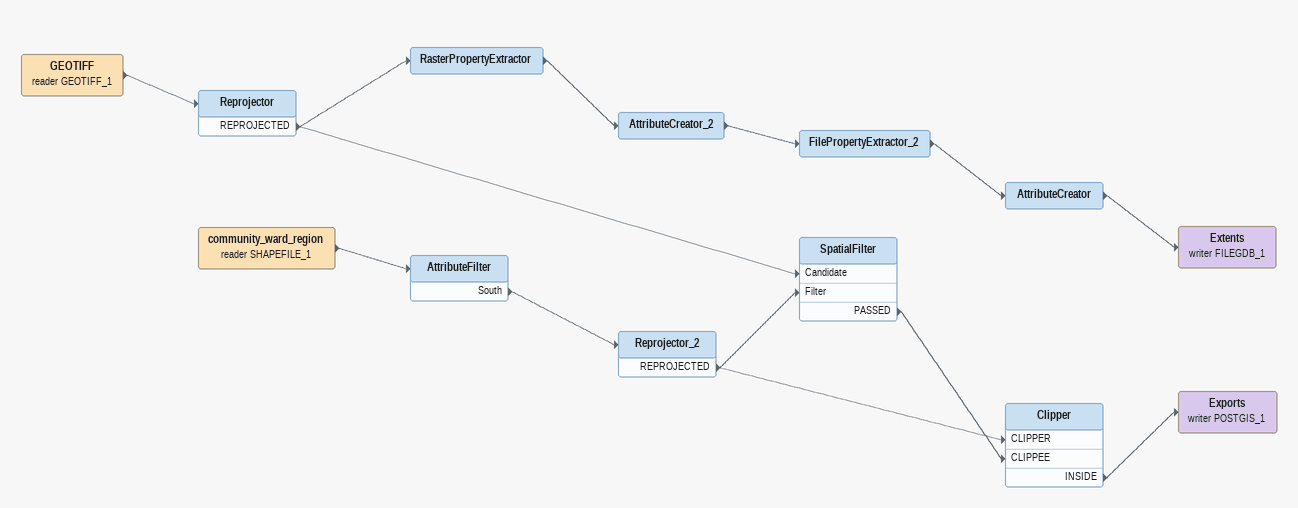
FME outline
GEOTIFF (reader GEOTIFF_1)
    -> Reprojector
Reprojector
    REPROJECTED -> RasterPropertyExtractor
    REPROJECTED -> SpatialFilter [Candidate]
RasterPropertyExtractor
    -> AttributeCreator_2
AttributeCreator_2
    -> FilePropertyExtractor_2
FilePropertyExtractor_2
    -> AttributeCreator
AttributeCreator
    -> Extents (writer FILEGDB_1)
Extents (writer FILEGDB_1)
community_ward_region (reader SHAPEFILE_1)
    -> AttributeFilter
AttributeFilter
    South -> Reprojector_2
Reprojector_2
    REPROJECTED -> SpatialFilter [Filter]
    REPROJECTED -> Clipper [CLIPPER]
SpatialFilter
    PASSED -> Clipper [CLIPPEE]
Clipper
    INSIDE -> Exports (writer POSTGIS_1)
Exports (writer POSTGIS_1)
